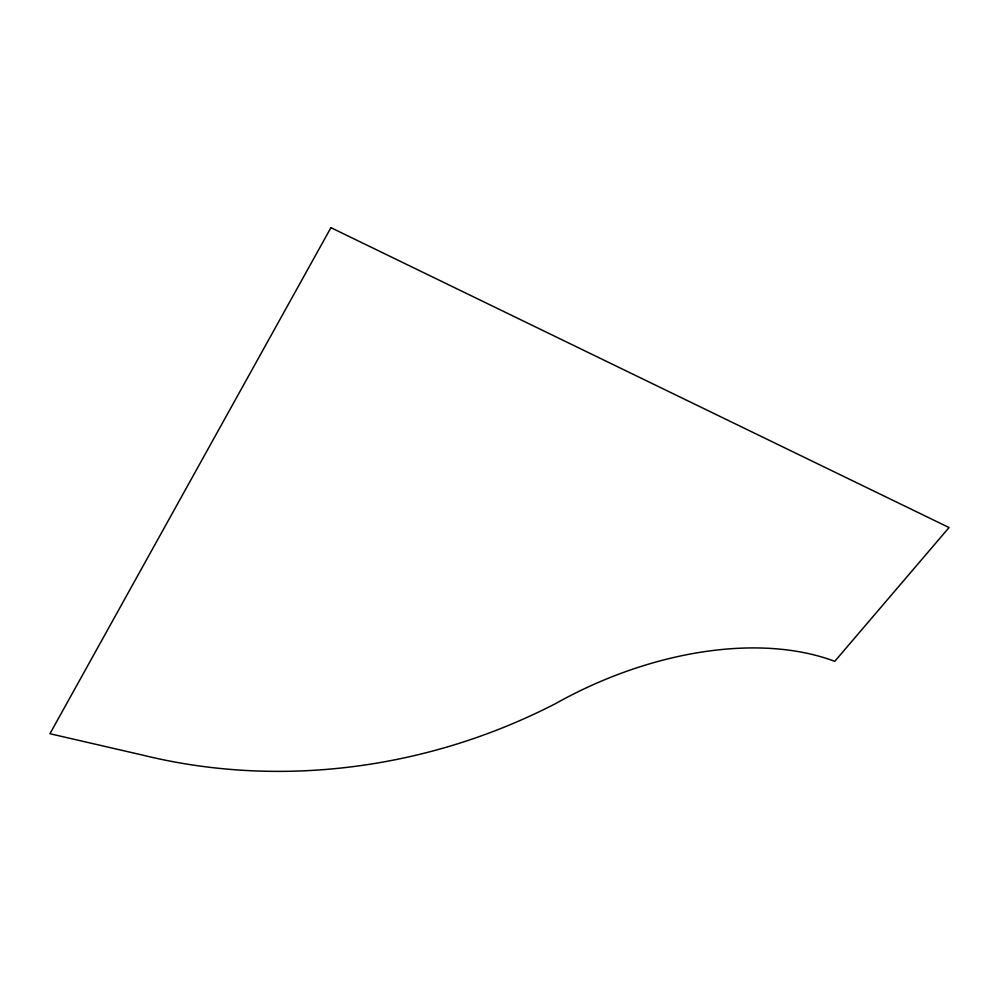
<?xml version="1.0" encoding="UTF-8"?>
<svg xmlns="http://www.w3.org/2000/svg" width="999" height="999" viewBox="0 0 999 999"><rect width="100%" height="100%" fill="white"/><g stroke="black" fill="none" stroke-linecap="round" stroke-linejoin="round"><path stroke-width="1.5" d="M330.919 227.672L49.95 733.728L142.807 755.144A548.126 490.759 -20.4 0 0 555.719 703.521A278.746 168.044 -25.9 0 1 834.752 661.35L949.05 527.547L330.919 227.672"/></g></svg>
